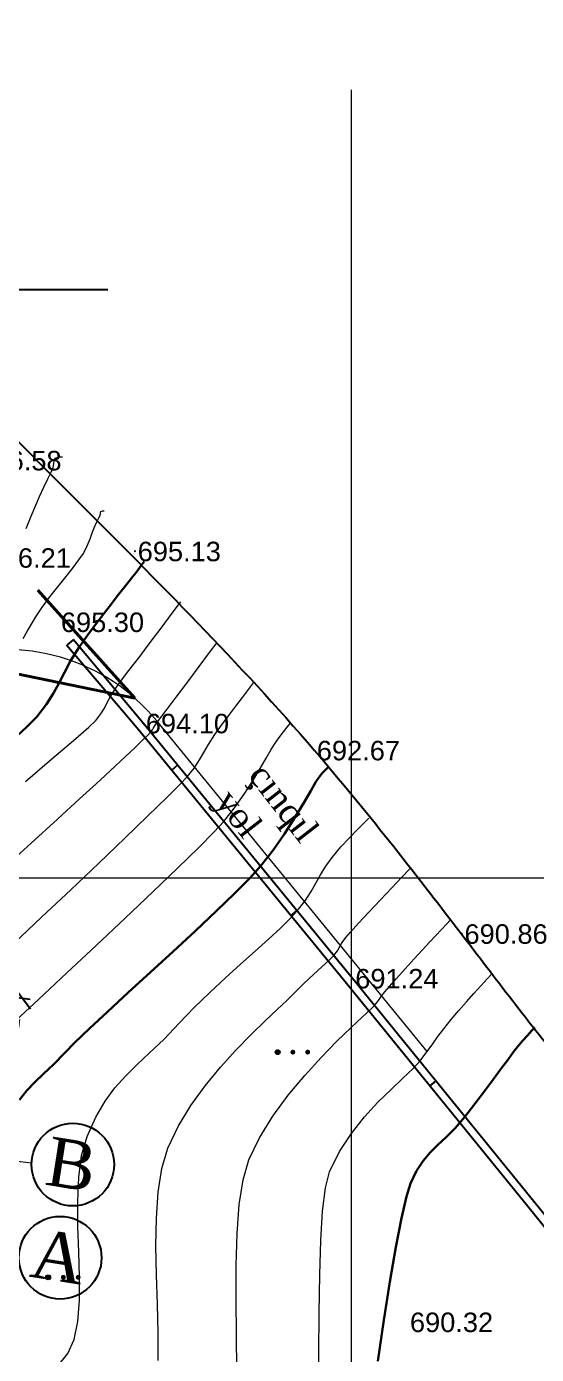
# Model space of a CAD drawing. Header units: feet. Extents: x 3381 to 683784, y 675186 to 4376258.
# Drawn here: x 682216.7 to 682242.9, y 4375689.9 to 4375758 of the extents above; entities that cross this region are included whole.
import ezdxf

# ---------------------------------------------------------------- set-up
doc = ezdxf.new("R2010")
doc.units = ezdxf.units.FT
doc.header["$MEASUREMENT"] = 0
doc.header["$PDMODE"] = 34
doc.header["$PDSIZE"] = 0.01
for name, pattern in [('ACAD_ISO02W100', [15, 12, -3]), ('ACAD_ISO03W100', [30, 12, -18]), ('DUZ', [0])]:
    doc.linetypes.add(name, pattern=pattern)
doc.layers.get('0').update_dxf_attribs({"linetype": 'CONTINUOUS'})
doc.layers.get('Defpoints').update_dxf_attribs({"linetype": 'CONTINUOUS'})
for name, color, linetype in [('0_Point_Height', 2, 'CONTINUOUS'), ('0_Point_Point', 7, 'CONTINUOUS'), ('col bitkisi', 7, 'CONTINUOUS'), ('Layer8', 7, 'CONTINUOUS'), ('Yazilar', 7, 'CONTINUOUS')]:
    doc.layers.add(name, color=color, linetype=linetype)
for name, color, linetype, lineweight in [('ANA HORIZONTAL', 24, 'CONTINUOUS', 30), ('HORIZANTAL', 24, 'CONTINUOUS', 13), ('km setka', 170, 'CONTINUOUS', 15)]:
    doc.layers.add(name, color=color, linetype=linetype, lineweight=lineweight)
doc.styles.get("Standard").update_dxf_attribs({"font": 'arial.ttf', "height": 2})
doc.styles.add('style5', font='ariall.ttf', dxfattribs={"height": 400})
doc.dimstyles.new('ISO-25', dxfattribs={"dimtxt": 2, "dimasz": 1, "dimexe": 1.25, "dimexo": 0.625, "dimtad": 1, "dimtxsty": 'Standard', "dimblk": 'OBLIQUE', "dimcen": 2.5, "dimadec": 0, "dimazin": 0, "dimtfac": 1, "dimtmove": 0, "dimatfit": 3, "dimldrblk": 'OBLIQUE', "dimfxl": 1, "dimarcsym": 0})

# ---------------------------------------------------------------- blocks, each defined once
blk = doc.blocks.new('_Oblique')
at = {"color": 0, "linetype": 'ByBlock', "lineweight": -2}
blk.add_line((-0.5, -0.5), (0.5, 0.5), dxfattribs=at)
blk = doc.blocks.new('*D50')
at = {"color": 0, "linetype": 'ACAD_ISO03W100', "lineweight": -2, "ltscale": 0.1, "transparency": 16777216}
for p, q in [((682200.827405664, 4375710.243063004), (682217.7118471139, 4375707.973100393)), ((682215.7668088124, 4375702.886914188), (682216.4729927544, 4375708.139653316)), ((682200.121221722, 4375704.990323876), (682217.0056631719, 4375702.720361266))]:
    blk.add_line(p, q, dxfattribs=at)
at = {"layer": 'Defpoints', "color": 0, "linetype": 'ACAD_ISO03W100', "lineweight": 18, "ltscale": 0.1, "transparency": 16777216}
for p in [(682200.2079784842, 4375710.326339465, 931.1846560575245), (682216.4729927544, 4375708.139653316), (682199.5017945422, 4375705.073600337, 931.1846560575245)]:
    blk.add_point(p, dxfattribs=at)
at = {"color": 0, "linetype": 'ACAD_ISO03W100', "lineweight": -2, "ltscale": 0.1, "transparency": 16777216}
for p, rotation in [((682216.4729927544, 4375708.139653316), 82.34300490597937), ((682215.7668088124, 4375702.886914188), 262.3430049059794)]:
    blk.add_blockref('_Oblique', p, dxfattribs=dict(at, rotation=rotation))
at = {"color": 0, "linetype": 'ACAD_ISO03W100', "lineweight": 18, "ltscale": 0.1, "transparency": 16777216, "insert": (682214.3092804905, 4375705.756705506), "char_height": 2, "attachment_point": 5, "rotation": 82.34300490597937}
blk.add_mtext('5,3', dxfattribs=at)

msp = doc.modelspace()

# ---------------------------------------------------------------- hatches: boundary and pattern name
at = {"layer": 'col bitkisi', "ltscale": 1.5}
h = msp.add_hatch(color=256, dxfattribs=at)
edge = h.paths.add_edge_path()
edge.add_arc((682229.5814548741, 4375705.372197983), 0.125, 0, 360)
h = msp.add_hatch(color=256, dxfattribs=at)
edge = h.paths.add_edge_path()
edge.add_arc((682230.3637721381, 4375705.372197983), 0.125, 0, 360)
h = msp.add_hatch(color=256, dxfattribs=at)
edge = h.paths.add_edge_path()
edge.add_arc((682231.1225053977, 4375705.372197983), 0.125, 0, 360)
h = msp.add_hatch(color=256, dxfattribs=at)
edge = h.paths.add_edge_path()
edge.add_arc((682217.799467093, 4375693.815133857), 0.125, 0, 360)
h = msp.add_hatch(color=256, dxfattribs=at)
edge = h.paths.add_edge_path()
edge.add_arc((682218.581784357, 4375693.815133857), 0.125, 0, 360)
h = msp.add_hatch(color=256, dxfattribs=at)
edge = h.paths.add_edge_path()
edge.add_arc((682219.3405176165, 4375693.815133857), 0.125, 0, 360)

# ---------------------------------------------------------------- linework, layer by layer
at = {"color": 6, "linetype": 'DUZ', "lineweight": 30}
msp.add_line((682187.3675978588, 4375744.568981936), (682220.8567199184, 4375744.502451861), dxfattribs=at)
at = {"linetype": 'Continuous'}
for p, q in [((682219.0810778759, 4375726.542405583), (682218.776474208, 4375726.283127826)), ((682224.4470604871, 4375720.099983243), (682224.1424171894, 4375719.840671753)), ((682230.5729006924, 4375712.640061044), (682230.2682573942, 4375712.380749554)), ((682237.7003987558, 4375703.905671541), (682237.3957238495, 4375703.646333146))]:
    msp.add_line(p, q, dxfattribs=at)
at = {"color": 7, "linetype": 'ACAD_ISO03W100', "lineweight": 18, "ltscale": 0.1}
msp.add_line((682191.0638910657, 4375706.217714574), (682217.002175937, 4375702.700684409), dxfattribs=at)
at = {"color": 7, "lineweight": 18}
msp.add_line((682190.5924906781, 4375702.741994438), (682216.9472033895, 4375699.690105114), dxfattribs=at)
at = {"color": 6, "linetype": 'ACAD_ISO02W100', "lineweight": 40, "elevation": 374.9534541755986}
msp.add_lwpolyline([(682207.2297042208, 4375740.233044637), (682222.2578926149, 4375723.540641209), (682213.8353598238, 4375725.269879896), (682195.0963820979, 4375719.623572833), (682206.391397721, 4375715.473779645), (682174.1134185542, 4375633.918774868), (682081.4899352439, 4375662.079387271), (682124.8116361467, 4375746.714297865), (682183.0674519803, 4375724.362796258), (682204.1995319126, 4375732.115040683), (682207.229704221, 4375740.233044636)], dxfattribs=at)
at = {"linetype": 'Continuous', "elevation": 687.1959999999999}
for points in [[(682266.134610495, 4375668.100208555), (682242.432261033, 4375697.448433559), (682233.122287991, 4375708.905169798), (682222.3702649564, 4375721.99876229), (682218.7457130495, 4375726.256944018)], [(682266.4559416989, 4375668.338969819), (682242.7430688064, 4375697.700224925), (682233.4320688063, 4375709.158224926), (682222.6780688063, 4375722.254224926), (682219.0876174346, 4375726.547972036)]]:
    msp.add_lwpolyline(points, dxfattribs=at)
at = {"color": 7, "lineweight": 18, "elevation": 690.5}
msp.add_lwpolyline([(682237.2593132119, 4375705.407395432), (682223.3807094998, 4375722.374825202, 0.3102463916026642), (682212.5124693724, 4375725.54174944), (682192.2382388862, 4375718.865372369, 0.2872937224117445), (682186.8118181232, 4375712.332708622), (682186.7846974968, 4375712.130979912)], format="xyb", dxfattribs=at)
at = {"color": 7, "linetype": 'DUZ', "lineweight": 25}
for centre in [(682219.0667562935, 4375699.601754911), (682218.4183411675, 4375694.822055509, 243.1711555498896)]:
    msp.add_circle(centre, 2.121393474051729, dxfattribs=at)
at = {"linetype": 'Continuous'}
msp.add_open_spline([(682133.9152692999, 4375868.228205852), (682135.7362367301, 4375864.757789929), (682142.0422508585, 4375852.739732122), (682151.9390855234, 4375834.758399689), (682165.9338653502, 4375815.493955959), (682176.705127315, 4375795.296079745), (682187.6683290645, 4375777.410517359), (682196.7959889289, 4375760.007320531), (682210.2109413694, 4375741.486113537), (682226.8104858826, 4375727.196981791), (682238.3455037728, 4375712.360382059), (682246.275664742, 4375701.877621041), (682257.5937066028, 4375689.95900405), (682265.8427779377, 4375679.267055237), (682270.2865881724, 4375673.507256386)], degree=3, knots=[0, 0, 0, 0, 11.75951036506707, 40.72320969151131, 61.46233042964784, 83.0549787114427, 109.2907166578479, 124.3927438987541, 141.9627176045404, 177.5330077355191, 189.5588214431475, 198.2764878499065, 216.9554476813946, 238.7688661847819, 238.7688661847819, 238.7688661847819, 238.7688661847819], dxfattribs=at)
at = {"layer": '0_Point_Point'}
for p in [(682222.2610688063, 4375731.088224925, 695.126), (682222.6780688063, 4375722.254224926, 694.1010000000001), (682231.4570688063, 4375720.867224925, 692.6689999999999), (682239.0390688063, 4375711.450224925, 690.8620000000001), (682233.4320688063, 4375709.158224926, 691.2440000000001), (682242.7430688064, 4375697.700224925, 689.2359999999999)]:
    msp.add_point(p, dxfattribs=at)
at = {"layer": 'ANA HORIZONTAL', "color": 16, "lineweight": 30}
for points, elevation in [([(682215.9405659155, 4375721.35066609), (682216.7054970405, 4375722.065256709), (682217.21403542, 4375722.593434252), (682217.7180911736, 4375723.234883404), (682218.0786612071, 4375723.797484351), (682218.3613054657, 4375724.326538745), (682218.631583893, 4375724.86734824), (682218.9550564339, 4375725.465214491), (682219.3972830322, 4375726.165439151), (682219.8785565965, 4375726.847619234), (682220.4002210557, 4375727.552997967), (682220.9250741964, 4375728.240844433), (682221.4159138043, 4375728.870427718), (682221.8355376658, 4375729.401016904), (682222.146743567, 4375729.791881075), (682222.312329294, 4375730.002289316), (682222.4839190525, 4375730.230773445), (682222.623887687, 4375730.418270609), (682222.7326585499, 4375730.564071079)], 695), ([(682234.7323666246, 4375689.517615334), (682235.0306141675, 4375691.613157226), (682235.344957056, 4375693.590433099), (682235.6573005671, 4375695.364870504), (682235.9495499778, 4375696.851896995), (682236.2036105647, 4375697.966940124), (682236.4013876048, 4375698.625427445), (682236.716013709, 4375699.282943386), (682237.054172982, 4375699.797292669), (682237.4187931516, 4375700.220995398), (682237.8128019443, 4375700.606571676), (682238.2391270874, 4375701.006541608), (682238.7006963076, 4375701.4734253), (682239.2004373323, 4375702.059742853), (682239.7119572222, 4375702.721620078), (682240.1996286245, 4375703.36684446), (682240.6525276455, 4375703.97542862), (682241.0597303911, 4375704.527385179), (682241.410312968, 4375705.002726762), (682241.6933514822, 4375705.381465986), (682241.8979220402, 4375705.643615472), (682242.1687294552, 4375705.96287332), (682242.4115155501, 4375706.233293813), (682242.6207263285, 4375706.459106209), (682242.7908077949, 4375706.64453977)], 690)]:
    msp.add_lwpolyline(points, dxfattribs=dict(at, elevation=elevation))
at = {"layer": 'ANA HORIZONTAL', "color": 32, "lineweight": 30, "elevation": 692.5}
msp.add_lwpolyline([(682216.3264573871, 4375702.928261927), (682216.6989517529, 4375703.39819043), (682217.107442262, 4375703.823259611), (682217.5618399377, 4375704.253695556), (682218.0720558033, 4375704.739724354), (682218.6480008818, 4375705.331572095), (682219.1694436801, 4375705.861026079), (682219.9210318642, 4375706.580454973), (682220.8522351686, 4375707.449321372), (682221.912523327, 4375708.427087873), (682223.0513660738, 4375709.473217074), (682224.2182331432, 4375710.547171572), (682225.3625942689, 4375711.608413963), (682226.4339191855, 4375712.616406842), (682227.3816776272, 4375713.53061281), (682228.1553393278, 4375714.31049446), (682228.7043740215, 4375714.91551439), (682229.3446181492, 4375715.737549731), (682229.9365767748, 4375716.586114161), (682230.4665130271, 4375717.411256423), (682230.9206900345, 4375718.163025258), (682231.2853709261, 4375718.791469408), (682231.5468188304, 4375719.24663761), (682231.6912968764, 4375719.47857861), (682231.8754159659, 4375719.692720988), (682232.0384196616, 4375719.858459112), (682232.1661767199, 4375719.986498307)], dxfattribs=at)
at = {"layer": 'col bitkisi', "lineweight": 13, "ltscale": 1.5}
for centre in [(682229.5814548741, 4375705.372197983), (682217.799467093, 4375693.815133857)]:
    msp.add_circle(centre, 0.125, dxfattribs=at)
at = {"layer": 'HORIZANTAL', "color": 32, "linetype": 'Continuous', "lineweight": 13}
for points, elevation in [([(682216.6782900797, 4375732.251941172), (682216.9320347229, 4375732.883799216), (682217.1642002632, 4375733.456584795), (682217.3474468132, 4375733.888629048), (682217.5747582726, 4375734.374471248), (682217.7882945653, 4375734.806729494), (682217.9589904783, 4375735.152529119), (682218.0577807988, 4375735.378995464), (682218.0937010864, 4375735.575485842), (682218.1057181272, 4375735.741584917), (682218.1628126685, 4375735.865600521), (682218.3599475689, 4375735.931195131), (682218.543496106, 4375735.933845103)], 696), ([(682216.5089289255, 4375726.610617127), (682216.7316856508, 4375726.995395232), (682216.9366055392, 4375727.345867796), (682217.1703771127, 4375727.7231006), (682217.4796888937, 4375728.188159423), (682217.8253798177, 4375728.663056525), (682218.2302557749, 4375729.181571095), (682218.6526333552, 4375729.707755761), (682219.0508291485, 4375730.205663149), (682219.3831597448, 4375730.639345886), (682219.6079417345, 4375730.972856601), (682219.8085083815, 4375731.366901529), (682219.9529914388, 4375731.725955591), (682220.0625750546, 4375732.036887805), (682220.1584433768, 4375732.286567194), (682220.289869706, 4375732.56648614), (682220.4034463014, 4375732.797305116), (682220.4624078054, 4375732.924321243), (682220.483970194, 4375733.041863316), (682220.5073527931, 4375733.132548121), (682220.5902480829, 4375733.153842909), (682220.6702539437, 4375733.16175118)], 695.5), ([(682216.6416391664, 4375719.272484273), (682217.9965352365, 4375720.422947475), (682219.1058797872, 4375721.374741283), (682219.8859407699, 4375722.05847927), (682220.2529861354, 4375722.404775005), (682220.5128690377, 4375722.741562759), (682220.6894287688, 4375723.033748375), (682220.8329453578, 4375723.316075148), (682220.9936988334, 4375723.623286373), (682221.2219692247, 4375723.990125344), (682221.480068629, 4375724.355710068), (682221.7134717951, 4375724.665114611), (682221.9472027294, 4375724.962016359), (682222.2062854385, 4375725.290092701), (682222.5157439283, 4375725.693021023), (682222.8367265998, 4375726.119998307), (682223.2081977373, 4375726.615912835), (682223.6004113145, 4375727.140522211), (682223.9836213051, 4375727.653584042), (682224.3280816828, 4375728.114855935), (682224.6040464212, 4375728.484095499)], 694.5), ([(682215.423135242, 4375714.737027758), (682216.9239624098, 4375716.099617903), (682218.2806080609, 4375717.334079691), (682219.4177337557, 4375718.37098037), (682220.2600010551, 4375719.140887188), (682220.7320715201, 4375719.574367395), (682221.2595185016, 4375720.064592074), (682221.77330324, 4375720.546690203), (682222.2417468327, 4375720.990533831), (682222.6331703777, 4375721.365995004), (682222.9158949724, 4375721.642945771), (682223.058241715, 4375721.791258177), (682223.1502733356, 4375721.916405909), (682223.2132887883, 4375722.024095239), (682223.2972580522, 4375722.156398808), (682223.4712652296, 4375722.392157926), (682223.8525003297, 4375722.902931244), (682224.3726301988, 4375723.597921882), (682224.9633216835, 4375724.386332955), (682225.5562416296, 4375725.177367574), (682226.0830568841, 4375725.880228857), (682226.4754342927, 4375726.404119919)], 694), ([(682216.0192849238, 4375710.932173184), (682217.4784610367, 4375712.311192566), (682218.9577836797, 4375713.712675156), (682220.3980294446, 4375715.081371767), (682221.7399749234, 4375716.362033212), (682222.924396708, 4375717.499410304), (682223.8920713906, 4375718.438253854), (682224.5837755629, 4375719.123314676), (682224.9402858171, 4375719.499343582), (682225.306236689, 4375719.97264427), (682225.5672119175, 4375720.372495105), (682225.7874382633, 4375720.752972347), (682226.0311424866, 4375721.168152257), (682226.3625513482, 4375721.672111099), (682226.7084979862, 4375722.155435067), (682227.0729309407, 4375722.648377726), (682227.4374150238, 4375723.131329533), (682227.783515047, 4375723.584680934), (682228.0927958231, 4375723.988822385), (682228.346822164, 4375724.324144339)], 693.5), ([(682215.9389225463, 4375706.803930129), (682217.2984284268, 4375708.073731555), (682218.7623842733, 4375709.442584009), (682220.269928844, 4375710.855838076), (682221.7602008964, 4375712.258844337), (682223.172339189, 4375713.596953376), (682224.4454824796, 4375714.815515777), (682225.5187695262, 4375715.859882124), (682226.3313390868, 4375716.675402999), (682226.8223299193, 4375717.207428986), (682227.3718899068, 4375717.91040408), (682227.8674238785, 4375718.617730869), (682228.3058787244, 4375719.299928875), (682228.684201334, 4375719.927517614), (682228.9993385974, 4375720.471016598), (682229.2482374043, 4375720.900945352), (682229.4278446443, 4375721.187823389), (682229.668359649, 4375721.522214081), (682229.8831802051, 4375721.807890442), (682230.0679243285, 4375722.04761962), (682230.2182100355, 4375722.24416876)], 693), ([(682218.2517615411, 4375689.204012218), (682218.804754121, 4375689.9107494), (682219.1380829294, 4375690.628080548), (682219.3270340478, 4375691.552646046), (682219.4062664907, 4375692.639761031), (682219.4104392729, 4375693.84474065), (682219.3742114089, 4375695.122900042), (682219.3322419138, 4375696.429554348), (682219.3191898019, 4375697.720018714), (682219.3697140886, 4375698.949608277), (682219.5184737879, 4375700.073638182), (682219.8001279149, 4375701.047423569), (682220.2552279165, 4375702.042814388), (682220.7283800428, 4375702.854979418), (682221.2300662728, 4375703.537038179), (682221.7707685854, 4375704.142110192), (682222.3609689595, 4375704.723314975), (682223.0111493741, 4375705.33377205), (682223.731791808, 4375706.026600936), (682224.5333782403, 4375706.854921152), (682225.304309226, 4375707.657895668), (682226.099842226, 4375708.43745334), (682226.8988937702, 4375709.186271719), (682227.6803803884, 4375709.897028357), (682228.4232186096, 4375710.562400808), (682229.1063249643, 4375711.175066625), (682229.7086159817, 4375711.72770336), (682230.2090081916, 4375712.212988564), (682230.5864181237, 4375712.623599794), (682230.9891324368, 4375713.146831131), (682231.2972744575, 4375713.617307838), (682231.5508521717, 4375714.054954378), (682231.7898735652, 4375714.479695205), (682232.0543466234, 4375714.911454779), (682232.3842793326, 4375715.370157557), (682232.8284872234, 4375715.904144001), (682233.2506591135, 4375716.363047666), (682233.638712038, 4375716.756022181), (682233.980563031, 4375717.092221167), (682234.2641291273, 4375717.380798252)], 692), ([(682223.4455488109, 4375689.541296964), (682223.442815628, 4375690.959987917), (682223.4061745851, 4375692.43848073), (682223.3619860318, 4375693.938858402), (682223.3366103171, 4375695.42320393), (682223.3564077909, 4375696.853600309), (682223.4477388025, 4375698.192130539), (682223.6369637016, 4375699.400877615), (682223.9504428373, 4375700.441924538), (682224.4821774478, 4375701.557387941), (682225.1317682108, 4375702.629738223), (682225.8646104579, 4375703.648323735), (682226.6460995206, 4375704.602492828), (682227.4416307308, 4375705.481593853), (682228.2165994202, 4375706.274975159), (682228.9364009198, 4375706.971985097), (682229.5664305618, 4375707.561972018), (682230.0720836775, 4375708.034284271), (682230.4187555987, 4375708.378270208), (682230.9290283, 4375708.898888732), (682231.4180105248, 4375709.35520903), (682231.8568270619, 4375709.746561565), (682232.2166026992, 4375710.0722768), (682232.468462226, 4375710.331685199), (682232.6532630236, 4375710.581550336), (682232.776652149, 4375710.792956757), (682232.8981462037, 4375711.006240224), (682233.0772617888, 4375711.261736505), (682233.3165726541, 4375711.537192432), (682233.7337253082, 4375711.990949933), (682234.2680044979, 4375712.561318644), (682234.858694969, 4375713.186608193), (682235.4450814681, 4375713.805128213), (682235.966448741, 4375714.355188338), (682236.3620815346, 4375714.775098196)], 691.5), ([(682227.4883759102, 4375689.035970924), (682227.4734115344, 4375690.861908106), (682227.4574377738, 4375692.674748536), (682227.4615497587, 4375694.425747245), (682227.5068426193, 4375696.066159264), (682227.6144114863, 4375697.547239625), (682227.8053514897, 4375698.820243363), (682228.1007577599, 4375699.836425507), (682228.6486797545, 4375700.967863736), (682229.3399321677, 4375702.081791284), (682230.1289619879, 4375703.156567245), (682230.9702162035, 4375704.170550707), (682231.8181418024, 4375705.102100765), (682232.6271857733, 4375705.929576506), (682233.3517951043, 4375706.631337025), (682233.9464167837, 4375707.185741412), (682234.3654977997, 4375707.571148757), (682234.5634851409, 4375707.765918153), (682234.7527073176, 4375708.017742345), (682234.8989354892, 4375708.220806145), (682235.0925737814, 4375708.468864229), (682235.3265044208, 4375708.742049112), (682235.6930186787, 4375709.157252423), (682236.1346605751, 4375709.65119936), (682236.5939741294, 4375710.160615127), (682237.0135033613, 4375710.622224925), (682237.3766245313, 4375711.016791323), (682237.7041460021, 4375711.367872785), (682237.9947599459, 4375711.676388372), (682238.2471585348, 4375711.943257138), (682238.4600339419, 4375712.16939814)], 691), ([(682231.6693213152, 4375687.75486564), (682231.6943390762, 4375689.906114646), (682231.7148005557, 4375691.987881723), (682231.7450574379, 4375693.939493681), (682231.7994614074, 4375695.700277325), (682231.8923641484, 4375697.209559467), (682232.0381173452, 4375698.406666913), (682232.2510726823, 4375699.230926476), (682232.7566907483, 4375700.264121644), (682233.3661992631, 4375701.202811736), (682234.0381162887, 4375702.048112552), (682234.7309598867, 4375702.801139892), (682235.4032481188, 4375703.463009557), (682236.0134990469, 4375704.034837347), (682236.5202307322, 4375704.517739062), (682236.8819612366, 4375704.912830503), (682237.2593132119, 4375705.407395432), (682237.5497756348, 4375705.807269849), (682237.8128907377, 4375706.174202735), (682238.1082007522, 4375706.569943074), (682238.4952479107, 4375707.056239851), (682238.881580788, 4375707.515135183), (682239.2755402314, 4375707.963992047), (682239.6614753122, 4375708.391461709), (682240.0237351011, 4375708.786195436), (682240.346668669, 4375709.136844497), (682240.6146250869, 4375709.432060162)], 690.5)]:
    msp.add_lwpolyline(points, dxfattribs=dict(at, elevation=elevation))
at = {"layer": 'km setka', "flags": 128}
for points in [[(682233.3616059562, 4375754.771478392), (682233.3616059562, 4375614.935993013)], [(682044.5914934909, 4375714.31583508), (682283.3616059562, 4375714.31583508)]]:
    msp.add_lwpolyline(points, dxfattribs=at)

# ---------------------------------------------------------------- texts
at = {"layer": '0_Point_Height', "color": 0}
for s, p in [('696.58', (682214.2170194797, 4375735.236109612, 696.5810000000001)), ('695.13', (682222.3970194797, 4375730.574109612, 695.126)), ('696.21', (682214.6930194796, 4375730.239109612, 696.212)), ('695.30', (682218.4530194796, 4375726.939109613, 695.2960000000003)), ('694.10', (682222.8140194797, 4375721.740109612, 694.1010000000001)), ('692.67', (682231.5930194797, 4375720.353109612, 692.6689999999999)), ('690.86', (682239.1750194797, 4375710.936109612, 690.8620000000001)), ('691.24', (682233.5680194796, 4375708.644109613, 691.2440000000001)), ('690.32', (682236.3748958838, 4375691.003778613, 690.3220000000001))]:
    msp.add_text(s, height=1, dxfattribs=at).set_placement(p)
at = {"layer": 'Layer8', "color": 0, "lineweight": 18, "char_height": 2.499999999999999, "width": 81.30669281279997, "attachment_point": 7, "rotation": 351.05794918587276, "style": 'style5'}
for s, insert in [('{\\fTimes New Roman|b0|i0|c238|p18;B}', (682217.556252506, 4375698.571596021, -6)), ('{\\fTimes New Roman|b0|i0|c238|p18;A}', (682216.7841817221, 4375693.855490978, 237.1711555498896))]:
    msp.add_mtext(s, dxfattribs=dict(at, insert=insert))
at = {"layer": 'Yazilar', "insert": (682229.0474351838, 4375720.353729818), "char_height": 1.3, "width": 0.1058768575567228, "attachment_point": 1, "rotation": 307.8347255679005}
msp.add_mtext('{\\fTimes New Roman|b0|i0|c238|p18;çınqıl yol}', dxfattribs=at)

# ---------------------------------------------------------------- dimensions: what is measured, and where the dimension line sits
at = {"color": 7, "linetype": 'ACAD_ISO03W100', "lineweight": 18, "ltscale": 0.1}
dim = msp.add_aligned_dim(p1=(682199.5017945421, 4375705.073600336, 931.1846560575245), p2=(682200.2079784842, 4375710.326339465, 931.1846560575245), distance=-16.41134624348626, dimstyle='ISO-25', dxfattribs=at)
dim.commit()
dim.dimension.update_dxf_attribs({"geometry": '*D50', "text_midpoint": (682214.3092804905, 4375705.756705506)})

doc.saveas('drawing.dxf')
